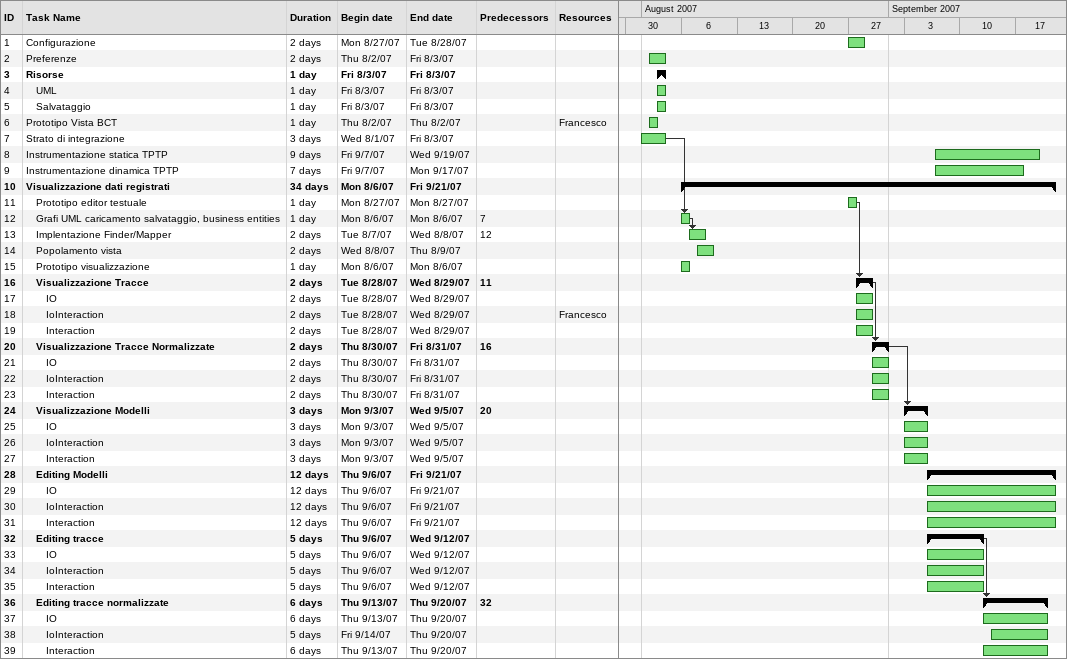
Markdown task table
| ID | Level | Task | Duration | Start | Finish | Predecessors | Resources |
|---|---|---|---|---|---|---|---|
| 1 | 1 | Configurazione | 2d | 2007-08-27 | 2007-08-28 |  |  |
| 2 | 1 | Preferenze | 2d | 2007-08-02 | 2007-08-03 |  |  |
| 3 | 1 | **Risorse** | 1d | 2007-08-03 | 2007-08-03 |  |  |
| 4 | 2 | UML | 1d | 2007-08-03 | 2007-08-03 |  |  |
| 5 | 2 | Salvataggio | 1d | 2007-08-03 | 2007-08-03 |  |  |
| 6 | 1 | Prototipo Vista BCT | 1d | 2007-08-02 | 2007-08-02 |  | Francesco |
| 7 | 1 | Strato di integrazione | 3d | 2007-08-01 | 2007-08-03 |  |  |
| 8 | 1 | Instrumentazione statica TPTP | 9d | 2007-09-07 | 2007-09-19 |  |  |
| 9 | 1 | Instrumentazione dinamica TPTP | 7d | 2007-09-07 | 2007-09-17 |  |  |
| 10 | 1 | **Visualizzazione dati registrati** | 34d | 2007-08-06 | 2007-09-21 |  |  |
| 11 | 2 | Prototipo editor testuale | 1d | 2007-08-27 | 2007-08-27 |  |  |
| 12 | 2 | Grafi UML caricamento salvataggio, business entities | 1d | 2007-08-06 | 2007-08-06 | 7 |  |
| 13 | 2 | Implentazione Finder/Mapper | 2d | 2007-08-07 | 2007-08-08 | 12 |  |
| 14 | 2 | Popolamento vista | 2d | 2007-08-08 | 2007-08-09 |  |  |
| 15 | 2 | Prototipo visualizzazione | 1d | 2007-08-06 | 2007-08-06 |  |  |
| 16 | 2 | **Visualizzazione Tracce** | 2d | 2007-08-28 | 2007-08-29 | 11 |  |
| 17 | 3 | IO | 2d | 2007-08-28 | 2007-08-29 |  |  |
| 18 | 3 | IoInteraction | 2d | 2007-08-28 | 2007-08-29 |  | Francesco |
| 19 | 3 | Interaction | 2d | 2007-08-28 | 2007-08-29 |  |  |
| 20 | 2 | **Visualizzazione Tracce Normalizzate** | 2d | 2007-08-30 | 2007-08-31 | 16 |  |
| 21 | 3 | IO | 2d | 2007-08-30 | 2007-08-31 |  |  |
| 22 | 3 | IoInteraction | 2d | 2007-08-30 | 2007-08-31 |  |  |
| 23 | 3 | Interaction | 2d | 2007-08-30 | 2007-08-31 |  |  |
| 24 | 2 | **Visualizzazione Modelli** | 3d | 2007-09-03 | 2007-09-05 | 20 |  |
| 25 | 3 | IO | 3d | 2007-09-03 | 2007-09-05 |  |  |
| 26 | 3 | IoInteraction | 3d | 2007-09-03 | 2007-09-05 |  |  |
| 27 | 3 | Interaction | 3d | 2007-09-03 | 2007-09-05 |  |  |
| 28 | 2 | **Editing Modelli** | 12d | 2007-09-06 | 2007-09-21 |  |  |
| 29 | 3 | IO | 12d | 2007-09-06 | 2007-09-21 |  |  |
| 30 | 3 | IoInteraction | 12d | 2007-09-06 | 2007-09-21 |  |  |
| 31 | 3 | Interaction | 12d | 2007-09-06 | 2007-09-21 |  |  |
| 32 | 2 | **Editing tracce** | 5d | 2007-09-06 | 2007-09-12 |  |  |
| 33 | 3 | IO | 5d | 2007-09-06 | 2007-09-12 |  |  |
| 34 | 3 | IoInteraction | 5d | 2007-09-06 | 2007-09-12 |  |  |
| 35 | 3 | Interaction | 5d | 2007-09-06 | 2007-09-12 |  |  |
| 36 | 2 | **Editing tracce normalizzate** | 6d | 2007-09-13 | 2007-09-20 | 32 |  |
| 37 | 3 | IO | 6d | 2007-09-13 | 2007-09-20 |  |  |
| 38 | 3 | IoInteraction | 5d | 2007-09-14 | 2007-09-20 |  |  |
| 39 | 3 | Interaction | 6d | 2007-09-13 | 2007-09-20 |  |  |
